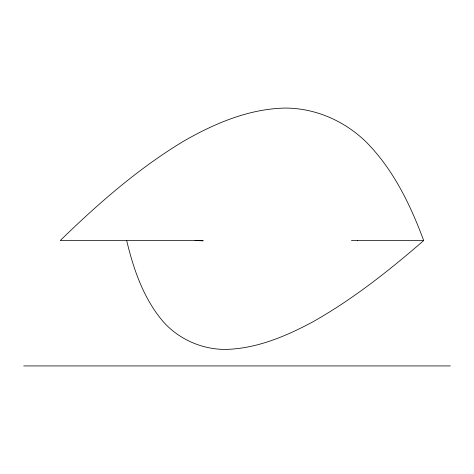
<?xml version="1.0" encoding="UTF-8"?>
<svg xmlns="http://www.w3.org/2000/svg" width="474" height="474" viewBox="0 0 474 474"><rect width="100%" height="100%" fill="white"/><g stroke="black" fill="none" stroke-linecap="round" stroke-linejoin="round"><path stroke-width="0.71" d="M196.076 240.561L60.216 240.561C98.094 203.672 138.201 168.584 183.61 141.187C214.728 123.353 248.939 108.783 285.324 108.066C315.317 108.173 343.739 120.615 365.353 141.187C392.999 168.708 410.271 204.407 423.697 240.561C388.881 270.778 352.49 299.55 312.212 322.207C285.378 336.499 256.381 348.71 225.541 349.421C202.143 349.451 179.427 339.562 163.696 322.207C143.735 299.183 133.668 269.747 126.665 240.561M351.424 240.668L357.52 240.561M357.313 240.561L423.697 240.561M23.7 365.934L450.3 365.934M195.039 240.561L203.216 240.762L196.165 240.561"/></g></svg>
